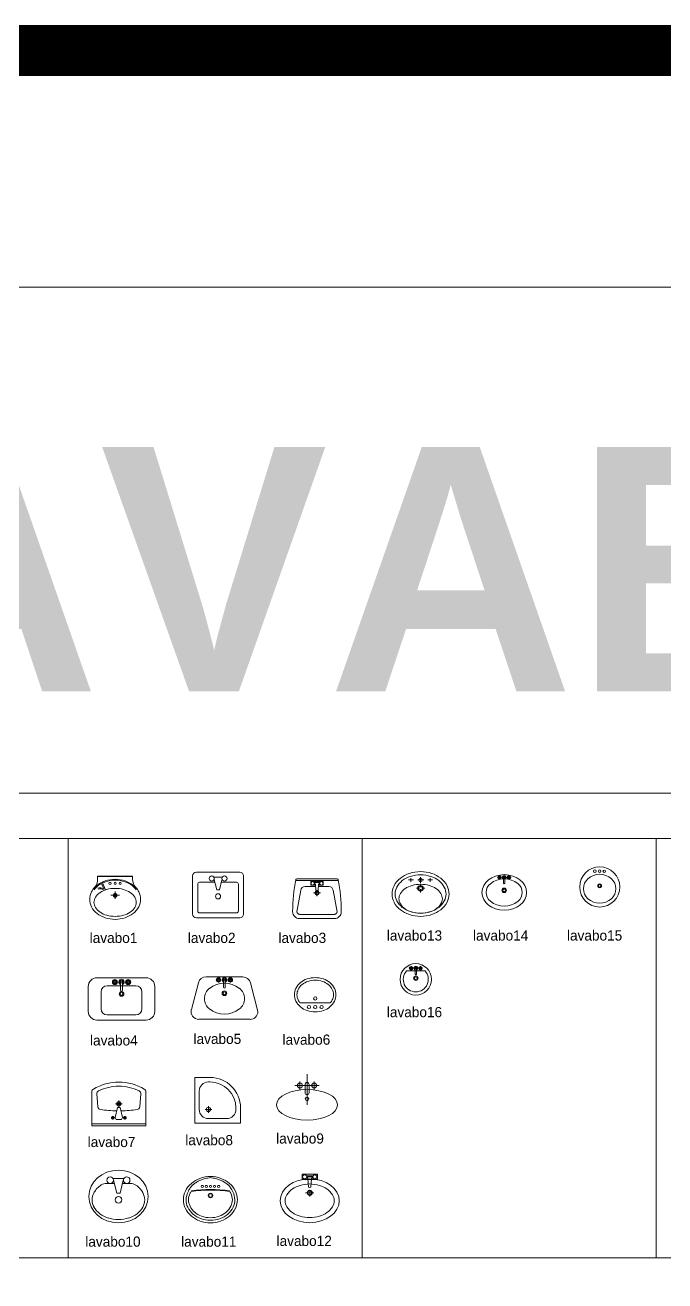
# Model space of a CAD drawing. Header units: inches. Extents: x 242965 to 445791, y 236206 to 423703.
# Drawn here: x 340969 to 347251, y 362299 to 374637 of the extents above; entities that cross this region are included whole.
import ezdxf

# ---------------------------------------------------------------- set-up
doc = ezdxf.new("R2010")
doc.units = ezdxf.units.IN
doc.header["$MEASUREMENT"] = 0
for name, color, linetype, lineweight in [('2', 181, 'Continuous', 20), ('8', 253, 'Continuous', 20), ('9', 251, 'Continuous', 13), ('e', 96, 'Continuous', 5)]:
    doc.layers.add(name, color=color, linetype=linetype, lineweight=lineweight)
doc.styles.add('PADTIC-TEXT KHUNG LON TIEU DE', font='', dxfattribs={"height": 800})
doc.styles.get('PADTIC-TEXT KHUNG LON TIEU DE').set_extended_font_data('.VnHelvetInsH', bold=True)

# ---------------------------------------------------------------- blocks, each defined once
blk = doc.blocks.new('lavabo16')
for p, q in [((-91, -71), (91, -71)), ((-52, -44), (-55, -44)), ((-52, -47), (-55, -47)), ((-47, -39), (-47, -36)), ((-47, -51), (-47, -55)), ((-44, -39), (-44, -36)), ((-44, -51), (-44, -55)), ((-40, -44), (-36, -44)), ((-40, -47), (-36, -47)), ((-6, -56), (-6, -102)), ((6, -102), (6, -56)), ((40, -44), (36, -44)), ((40, -47), (36, -47)), ((44, -39), (44, -36)), ((44, -51), (44, -55)), ((47, -39), (47, -36)), ((47, -51), (47, -55)), ((52, -44), (55, -44)), ((52, -47), (55, -47))]:
    blk.add_line(p, q)
for centre, radius in [((0, -154), 154), ((-46, -45), 17.3), ((-58, -45), 3.52), ((-46, -45), 6.3), ((-46, -33), 3.52), ((-46, -58), 3.52), ((-33, -45), 3.52), ((1, -142), 22.1), ((0, -45), 6.3), ((46, -45), 17.3), ((33, -45), 3.52), ((46, -45), 6.3), ((46, -33), 3.52), ((46, -58), 3.52), ((58, -45), 3.52), ((1, -142), 13.5)]:
    blk.add_circle(centre, radius)
for centre, radius, start, end in [((0, -154), 123, 137.5541, 270), ((-46, -45), 12.6, 105.2407, 164.2093), ((-46, -45), 12.6, 196.2342, 253.9047), ((-46, -45), 12.6, 16.4413, 74.0789), ((-46, -45), 12.6, 286.12, 344.0884), ((0, -45), 18.9, 289.6514, 250.3603), ((0, -45), 12.6, 300.3431, 239.7554), ((0, -102), 6.3, 180, 0), ((0, -154), 123, 270, 42.4459), ((46, -45), 12.6, 106.12, 164.0884), ((46, -45), 12.6, 196.4413, 254.0789), ((46, -45), 12.6, 16.2342, 73.9047), ((46, -45), 12.6, 285.2407, 344.2093)]:
    blk.add_arc(centre, radius, start, end)
blk = doc.blocks.new('lavabo15')
for centre, radius in [((0, -197), 197), ((-48, -42), 12.2), ((-1, -42), 12.2), ((44, -43), 12.2), ((-1, -186), 18.4), ((-1, -186), 12.2)]:
    blk.add_circle(centre, radius)
for centre, radius, start, end in [((-28, -215), 132, 131.8305, 228.1695), ((-1, -245), 172, 48.1695, 131.8305), ((26, -215), 132, 311.8305, 48.1695), ((-1, -184), 172, 228.1695, 311.8305)]:
    blk.add_arc(centre, radius, start, end)
blk = doc.blocks.new('lavabo14')
for p, q in [((-52, -26), (-55, -26)), ((-52, -29), (-55, -29)), ((-47, -21), (-47, -18)), ((-47, -33), (-47, -37)), ((-44, -21), (-44, -18)), ((-44, -33), (-44, -37)), ((-40, -26), (-36, -26)), ((-40, -29), (-36, -29)), ((-6, -38), (-6, -84)), ((6, -84), (6, -38)), ((40, -26), (36, -26)), ((40, -29), (36, -29)), ((44, -21), (44, -18)), ((44, -33), (44, -37)), ((47, -21), (47, -18)), ((47, -33), (47, -37)), ((52, -26), (55, -26)), ((52, -29), (55, -29))]:
    blk.add_line(p, q)
for centre, radius in [((-46, -27), 17.3), ((-58, -27), 3.52), ((-46, -27), 6.3), ((-46, -15), 3.52), ((-46, -40), 3.52), ((-33, -27), 3.52), ((0, -27), 6.3), ((46, -27), 17.3), ((33, -27), 3.52), ((46, -27), 6.3), ((46, -15), 3.52), ((46, -40), 3.52), ((58, -27), 3.52), ((-1, -154), 22.5), ((-1, -154), 13.3)]:
    blk.add_circle(centre, radius)
for centre, radius, start, end in [((-67, -175), 110, 128.6598, 231.3402), ((0, -259), 218, 51.3402, 128.6598), ((-46, -27), 12.6, 105.2407, 164.2093), ((-46, -27), 12.6, 196.2342, 253.9047), ((-46, -27), 12.6, 16.4412, 74.0789), ((-46, -27), 12.6, 286.12, 344.0884), ((0, -27), 18.9, 289.6514, 250.3603), ((0, -27), 12.6, 300.3431, 239.7554), ((0, -84), 6.3, 180, 0), ((46, -27), 12.6, 106.12, 164.0884), ((46, -27), 12.6, 196.4413, 254.0789), ((46, -27), 12.6, 16.2342, 73.9047), ((46, -27), 12.6, 285.2407, 344.2093), ((67, -175), 110, 308.6598, 51.3402), ((0, -91), 218, 231.3402, 308.6598)]:
    blk.add_arc(centre, radius, start, end)
blk.add_ellipse((0, -175), major_axis=(-219, 0), ratio=0.8)
blk = doc.blocks.new('lavabo13')
for p, q in [((-70, -82), (-119, -82)), ((-95, -102), (-95, -65)), ((31, -82), (-28, -82)), ((0, -113), (0, -56)), ((70, -82), (119, -82)), ((95, -102), (95, -65)), ((-11, -164), (-39, -164)), ((0, -153), (0, -126)), ((0, -204), (0, -174)), ((41, -164), (11, -164))]:
    blk.add_line(p, q)
for centre, radius in [((0, -82), 17.2), ((0, -164), 27.8), ((0, -164), 19.2)]:
    blk.add_circle(centre, radius)
for centre, radius, start, end in [((-55, -247), 232, 128.1183, 152.1696), ((-55, -247), 201, 128.1183, 152.1696), ((-22, -289), 285, 108.0041, 128.1183), ((-22, -289), 255, 108.0041, 128.1183), ((0, -356), 356, 90, 108.0041), ((0, -356), 325, 90, 108.0041), ((0, -356), 356, 71.9959, 90), ((0, -356), 325, 71.9959, 90), ((22, -289), 255, 51.8817, 71.9959), ((22, -289), 285, 51.8817, 71.9959), ((55, -247), 201, 27.8304, 51.8817), ((55, -247), 232, 27.8304, 51.8817), ((-106, -220), 174, 152.1696, 180), ((-106, -220), 174, 180, 207.8304), ((-106, -220), 144, 152.1696, 180), ((-106, -220), 144, 180, 207.8304), ((-116, -267), 96.1, 148.059, 180), ((-60, -302), 162, 123.6002, 148.059), ((-23, -357), 229, 105.3871, 123.6002), ((1, -445), 320, 90, 105.3871), ((1, -445), 320, 74.6129, 90), ((25, -357), 229, 56.3998, 74.6129), ((62, -302), 162, 31.941, 56.3998), ((118, -267), 96.1, 0, 31.941), ((106, -220), 144, 0, 27.8304), ((106, -220), 144, 332.1696, 0), ((106, -220), 174, 0, 27.8304), ((106, -220), 174, 332.1696, 0), ((-55, -193), 232, 207.8304, 231.8817), ((-55, -193), 201, 207.8304, 231.8817), ((-116, -267), 96.1, 180, 211.941), ((-60, -232), 162, 211.941, 236.3998), ((-22, -150), 255, 231.8817, 251.9959), ((-23, -177), 229, 236.3998, 254.6129), ((25, -177), 229, 285.3871, 303.6002), ((22, -150), 255, 288.0041, 308.1183), ((62, -232), 162, 303.6002, 328.059), ((55, -193), 201, 308.1183, 332.1696), ((55, -193), 232, 308.1183, 332.1696), ((118, -267), 96.1, 328.059, 0), ((-22, -150), 285, 231.8817, 251.9959), ((0, -84), 356, 251.9959, 270), ((0, -84), 325, 251.9959, 270), ((1, -89), 320, 254.6129, 270), ((0, -84), 325, 270, 288.0041), ((0, -84), 356, 270, 288.0041), ((1, -89), 320, 270, 285.3871), ((22, -150), 285, 288.0041, 308.1183)]:
    blk.add_arc(centre, radius, start, end)
blk = doc.blocks.new('lavabo12')
for p, q in [((-75, 0), (0, 0)), ((-75, -25), (-75, 0)), ((0, 0), (75, 0)), ((75, 0), (75, -25)), ((-75, -50), (-75, -25)), ((-70, -50), (-75, -50)), ((75, -50), (-70, -50)), ((33, -15), (-33, -15)), ((-33, -35), (-23, -35)), ((-30, -25), (30, -25)), ((-18, -40), (-12, -127)), ((12, -127), (18, -40)), ((23, -35), (33, -35)), ((75, -25), (75, -50)), ((-41, -182), (0, -182)), ((0, -219), (0, -152)), ((0, -182), (41, -182))]:
    blk.add_line(p, q)
for centre, radius in [((-50, -25), 20), ((50, -25), 20), ((0, -182), 25), ((0, -182), 20)]:
    blk.add_circle(centre, radius)
for centre, radius, start, end in [((-26, -353), 254, 105.8955, 124.5085), ((0, -443), 348, 90, 105.8955), ((-23, -40), 5, 5.6071, 90), ((0, -443), 348, 74.1045, 90), ((23, -40), 5, 90, 174.3929), ((25, -353), 254, 55.4915, 74.1045), ((-125, -260), 116, 148.9314, 180), ((-65, -296), 185, 124.5085, 148.9314), ((0, -107), 23.6, 239.7473, 300.2527), ((64, -296), 185, 31.0686, 55.4915), ((124, -260), 116, 0, 31.0686), ((-125, -260), 116, 180, 211.0686), ((-65, -224), 185, 211.0686, 235.4915), ((64, -224), 185, 304.5085, 328.9314), ((124, -260), 116, 328.9314, 0), ((-26, -167), 254, 235.4915, 254.1045), ((0, -77), 348, 254.1045, 270), ((0, -77), 348, 270, 285.8955), ((25, -167), 254, 285.8955, 304.5085)]:
    blk.add_arc(centre, radius, start, end)
blk.add_ellipse((0, -260), major_axis=(-290, 0), ratio=0.741379)
blk = doc.blocks.new('lavabo11')
for p, q in [((-211, -131), (-204, -121)), ((-204, -121), (-198, -112)), ((-198, -112), (-192, -104)), ((-192, -104), (-186, -96)), ((-186, -96), (-179, -89)), ((-179, -89), (-173, -83)), ((-173, -83), (-166, -77)), ((-166, -77), (-160, -71)), ((-160, -71), (-152, -66)), ((-152, -66), (-145, -61)), ((-145, -61), (-137, -56)), ((-137, -56), (-129, -51)), ((-129, -51), (-121, -47)), ((-121, -47), (-113, -42)), ((-113, -42), (-104, -38)), ((-104, -38), (-95, -35)), ((-95, -35), (-87, -31)), ((-87, -31), (-78, -28)), ((-78, -28), (-70, -25)), ((-70, -25), (-61, -22)), ((-61, -22), (-51, -20)), ((-51, -20), (-40, -17)), ((-40, -17), (-27, -15)), ((-27, -15), (-11, -13)), ((-11, -13), (0, -11)), ((11, -13), (0, -11)), ((27, -15), (11, -13)), ((40, -17), (27, -15)), ((51, -20), (40, -17)), ((61, -22), (51, -20)), ((70, -25), (61, -22)), ((78, -28), (70, -25)), ((87, -31), (78, -28)), ((95, -35), (87, -31)), ((104, -38), (95, -35)), ((113, -42), (104, -38)), ((121, -47), (113, -42)), ((129, -51), (121, -47)), ((137, -56), (129, -51)), ((145, -61), (137, -56)), ((152, -66), (145, -61)), ((160, -71), (152, -66)), ((166, -77), (160, -71)), ((173, -83), (166, -77)), ((179, -89), (173, -83)), ((186, -96), (179, -89)), ((192, -104), (186, -96)), ((198, -112), (192, -104)), ((204, -121), (198, -112)), ((211, -131), (204, -121)), ((-240, -228), (-237, -206)), ((-237, -206), (-233, -187)), ((-233, -187), (-228, -170)), ((-228, -170), (-223, -156)), ((-223, -156), (-217, -143)), ((-217, -143), (-211, -131)), ((217, -143), (211, -131)), ((223, -156), (217, -143)), ((228, -170), (223, -156)), ((233, -187), (228, -170)), ((237, -206), (233, -187)), ((240, -228), (237, -206))]:
    blk.add_line(p, q)
for centre, radius in [((-80, -97), 10.5), ((-40, -97), 10.5), ((0, -97), 10.5), ((40, -97), 10.5), ((80, -97), 10.5), ((0, -186), 22.5), ((0, -186), 17.5)]:
    blk.add_circle(centre, radius)
for centre, radius, start, end in [((0, -308), 308, 90, 109.5753), ((0, -308), 308, 70.4247, 90), ((-36, -244), 233, 130.6458, 154.2431), ((-14, -269), 266, 109.5753, 130.6458), ((14, -269), 266, 49.3542, 70.4247), ((36, -244), 233, 25.7569, 49.3542), ((-69, -228), 196, 154.2431, 180), ((-69, -228), 196, 180, 205.7569), ((-69, -228), 171, 180, 205.7569), ((-69, -228), 146, 154.2431, 180), ((-69, -228), 146, 180, 205.7569), ((-36, -244), 183, 145.5753, 154.2431), ((0, -1568), 1435, 82.3833, 97.6167), ((0, -1568), 1440, 82.5561, 97.4439), ((36, -244), 183, 25.7569, 34.4247), ((69, -228), 146, 0, 25.7569), ((69, -228), 146, 334.2431, 0), ((69, -228), 171, 334.2431, 0), ((69, -228), 196, 0, 25.7569), ((69, -228), 196, 334.2431, 0), ((-36, -211), 233, 205.7569, 229.3542), ((-36, -211), 208, 205.7569, 229.3542), ((-36, -211), 183, 205.7569, 229.3542), ((-14, -186), 241, 229.3542, 250.4247), ((-14, -186), 216, 229.3542, 250.4247), ((14, -186), 216, 289.5753, 310.6458), ((14, -186), 241, 289.5753, 310.6458), ((36, -211), 183, 310.6458, 334.2431), ((36, -211), 208, 310.6458, 334.2431), ((36, -211), 233, 310.6458, 334.2431), ((-14, -186), 266, 229.3542, 250.4247), ((0, -147), 308, 250.4247, 270), ((0, -147), 283, 250.4247, 270), ((0, -147), 258, 250.4247, 270), ((0, -147), 258, 270, 289.5753), ((0, -147), 283, 270, 289.5753), ((0, -147), 308, 270, 289.5753), ((14, -186), 266, 289.5753, 310.6458)]:
    blk.add_arc(centre, radius, start, end)
blk = doc.blocks.new('lavabo10')
for p, q in [((-48, -81), (48, -81)), ((-48, -97), (-16, -226)), ((16, -226), (48, -97)), ((-117, -129), (-40, -129)), ((-16, -226), (16, -226)), ((40, -129), (117, -129))]:
    blk.add_line(p, q)
for centre in [(-81, -97), (81, -97), (0, -291)]:
    blk.add_circle(centre, 32.3)
for centre, radius, start, end in [((-111, -291), 147, 151.0888, 180), ((-58, -320), 208, 122.2598, 151.0888), ((-117, -226), 96.9, 90, 122.2598), ((117, -226), 96.9, 56.0955, 90), ((23, -367), 266, 53.1301, 56.0955), ((58, -320), 208, 28.9112, 53.1301), ((111, -291), 147, 0, 28.9112), ((-111, -291), 147, 180, 208.9112), ((-58, -261), 208, 208.9112, 233.1301), ((58, -261), 208, 306.8699, 331.0888), ((111, -291), 147, 331.0888, 0), ((-23, -215), 266, 233.1301, 252.7421), ((0, -141), 343, 252.7421, 270), ((0, -141), 343, 270, 287.2579), ((23, -215), 266, 287.2579, 306.8699)]:
    blk.add_arc(centre, radius, start, end)
blk.add_ellipse((0, -258), major_axis=(-291, 0), ratio=0.888889)
blk = doc.blocks.new('lavabo9')
for p, q in [((0, -300), (0, 0)), ((-120, -110), (120, -110)), ((-70, -150), (-70, -70)), ((-20, -100), (-20, -180)), ((20, -180), (20, -100)), ((70, -150), (70, -70))]:
    blk.add_line(p, q)
for centre, radius in [((-70, -110), 25), ((70, -110), 25), ((0, -242), 17.5)]:
    blk.add_circle(centre, radius)
for centre, start, end in [((0, -100), 0, 180), ((0, -180), 180, 0)]:
    blk.add_arc(centre, 20, start, end)
blk.add_ellipse((0, -300), major_axis=(300, 0), ratio=0.5, start_param=1.570796326794899, end_param=7.853981633974485)
blk = doc.blocks.new('lavabo8')
for p, q in [((0, 0), (0, 450)), ((0, 450), (150, 450)), ((135, 405), (150, 405)), ((45, 135), (45, 315)), ((103, 135), (167, 135)), ((135, 167), (135, 103)), ((405, 150), (405, 135)), ((450, 150), (450, 0)), ((450, 0), (0, 0)), ((315, 45), (135, 45))]:
    blk.add_line(p, q)
blk.add_circle((135, 135), 21.2)
for centre, radius, start, end in [((135, 315), 90, 90, 180), ((150, 150), 300, 0, 90), ((150, 150), 255, 0, 90), ((135, 135), 90, 180, 270), ((315, 135), 90, 270, 0)]:
    blk.add_arc(centre, radius, start, end)
blk = doc.blocks.new('lavabo7')
for p, q in [((0, 182), (0, 250)), ((-36, 80), (-14, 179)), ((-34, 216), (34, 216)), ((-14, 179), (0, 179)), ((14, 179), (0, 179)), ((36, 80), (14, 179)), ((-265, 20), (0, 20)), ((-25, 62), (-36, 80)), ((0, 62), (-25, 62)), ((0, 62), (25, 62)), ((265, 20), (0, 20)), ((25, 62), (36, 80))]:
    blk.add_line(p, q)
blk.add_lwpolyline([(0, 0), (265, 0), (265, 335, 0.2674), (250, 361, 0.128929), (0, 430, 0.128929), (-250, 361, 0.2674), (-265, 335), (-265, 0)], format="xyb", close=True)
for points in [[(1, 390, 0.110412), (-200, 343, 0.310359), (-216, 313), (-206, 187, 0.356533), (-179, 159, 0.015229), (-21, 146)], [(21, 146, 0.015229), (179, 159, 0.356533), (206, 187), (216, 313, 0.310359), (200, 343, 0.110412), (-1, 390, 0.110412)]]:
    blk.add_lwpolyline(points, format="xyb")
at = {"const_width": 18}
for points in [[(-68, 79, -1), (-50, 79, -1)], [(68, 79, 1), (50, 79, 1)]]:
    blk.add_lwpolyline(points, format="xyb", close=True, dxfattribs=at)
for radius in [22.8, 12.8]:
    blk.add_circle((0, 216), radius)
blk = doc.blocks.new('lavabo6')
blk.add_line((-149, 90), (149, 90))
for centre in [(0, 132), (-62, 48), (0, 48), (62, 48)]:
    blk.add_circle(centre, 15.9)
for centre, radius, start, end in [((-33, 153), 175, 129.6187, 153.4182), ((-33, 153), 150, 129.6187, 153.4182), ((-13, 129), 206, 108.9266, 129.6187), ((-13, 129), 181, 108.9266, 129.6187), ((0, 92), 245, 90, 108.9266), ((0, 92), 220, 90, 108.9266), ((0, 92), 245, 71.0734, 90), ((0, 92), 220, 71.0734, 90), ((13, 129), 181, 50.3813, 71.0734), ((13, 129), 206, 50.3813, 71.0734), ((33, 153), 150, 26.5818, 50.3813), ((33, 153), 175, 26.5818, 50.3813), ((-63, 169), 141, 153.4182, 180), ((-63, 169), 141, 180, 206.5818), ((-63, 169), 116, 153.4182, 180), ((-63, 169), 116, 180, 206.5818), ((63, 169), 116, 0, 26.5818), ((63, 169), 116, 333.4182, 0), ((63, 169), 141, 0, 26.5818), ((63, 169), 141, 333.4182, 0), ((-33, 184), 175, 206.5818, 230.3813), ((-33, 184), 150, 206.5818, 218.8822), ((-13, 208), 206, 230.3813, 251.0734), ((0, 245), 245, 251.0734, 270), ((0, 245), 245, 270, 288.9266), ((13, 208), 206, 288.9266, 309.6187), ((33, 184), 175, 309.6187, 333.4182), ((33, 184), 150, 321.1178, 333.4182)]:
    blk.add_arc(centre, radius, start, end)
blk = doc.blocks.new('lavabo5')
for p, q in [((180, 0), (-180, 0)), ((-255, -57), (-325, -320)), ((-66, -28), (-70, -28)), ((-66, -32), (-70, -32)), ((-60, -22), (-60, -18)), ((-60, -38), (-60, -42)), ((-56, -22), (-56, -18)), ((-56, -38), (-56, -42)), ((-50, -28), (-46, -28)), ((-50, -32), (-46, -32)), ((-8, -44), (-8, -102)), ((8, -102), (8, -44)), ((50, -28), (46, -28)), ((50, -32), (46, -32)), ((56, -22), (56, -18)), ((56, -38), (56, -42)), ((60, -22), (60, -18)), ((60, -38), (60, -42)), ((66, -28), (70, -28)), ((66, -32), (70, -32)), ((328, -340), (255, -57)), ((-251, -417), (251, -417))]:
    blk.add_line(p, q)
for centre, radius in [((-58, -30), 22), ((-74, -30), 4.47), ((-58, -30), 8), ((-58, -14), 4.47), ((-58, -46), 4.47), ((-42, -30), 4.47), ((0, -30), 8), ((58, -30), 22), ((42, -30), 4.47), ((58, -30), 8), ((58, -14), 4.47), ((58, -46), 4.47), ((74, -30), 4.47), ((0, -161), 22.8), ((0, -161), 14.1)]:
    blk.add_circle(centre, radius)
for centre, radius, start, end in [((-180, -77), 77.4, 90, 165), ((181, -77), 76.5, 14.4826, 90.5174), ((-69, -214), 128, 127.5513, 232.4487), ((0, -304), 241, 52.4487, 127.5513), ((-58, -30), 16, 105.2407, 164.2093), ((-58, -30), 16, 196.2342, 253.9047), ((-58, -30), 16, 16.4413, 74.0789), ((-58, -30), 16, 286.12, 344.0884), ((0, -30), 24, 289.6514, 250.3603), ((0, -30), 16, 300.3431, 239.7554), ((0, -102), 8, 180, 0), ((58, -30), 16, 106.12, 164.0884), ((58, -30), 16, 196.4413, 254.0789), ((58, -30), 16, 16.2342, 73.9047), ((58, -30), 16, 285.2407, 344.2093), ((69, -214), 128, 307.5513, 52.4487), ((-251, -340), 77.4, 164.999, 270.001), ((0, -124), 241, 232.4487, 307.5513), ((251, -340), 77.4, 270, 0)]:
    blk.add_arc(centre, radius, start, end)
blk = doc.blocks.new('lavabo4')
for p, q in [((241, 0), (-241, 0)), ((-327, -86), (-327, -330)), ((141, -80), (-141, -80)), ((-74, -39), (-79, -39)), ((-74, -44), (-79, -44)), ((-67, -33), (-67, -28)), ((-67, -50), (-67, -55)), ((-63, -33), (-63, -28)), ((-63, -50), (-63, -55)), ((-57, -39), (-52, -39)), ((-57, -44), (-52, -44)), ((-9, -57), (-9, -123)), ((9, -123), (9, -57)), ((57, -39), (52, -39)), ((57, -44), (52, -44)), ((63, -33), (63, -28)), ((63, -50), (63, -55)), ((68, -33), (68, -28)), ((68, -50), (68, -55)), ((74, -39), (79, -39)), ((74, -44), (79, -44)), ((327, -330), (327, -86)), ((-200, -138), (-200, -305)), ((200, -305), (200, -138)), ((-141, -363), (141, -363)), ((-241, -416), (241, -416))]:
    blk.add_line(p, q)
for centre, radius in [((-65, -42), 24.8), ((-83, -42), 5.03), ((-65, -42), 9), ((-65, -24), 5.03), ((-65, -60), 5.03), ((-47, -42), 5.03), ((0, -42), 9), ((65, -42), 24.8), ((47, -42), 5.03), ((65, -42), 9), ((65, -24), 5.03), ((65, -60), 5.03), ((83, -42), 5.03), ((0, -159), 22.8), ((0, -159), 14.1)]:
    blk.add_circle(centre, radius)
for centre, radius, start, end in [((-241, -86), 86.1, 90, 180), ((-141, -138), 58.8, 90, 180), ((-65, -42), 18, 105.2407, 164.2093), ((-65, -42), 18, 196.2342, 253.9047), ((-65, -42), 18, 16.4413, 74.0789), ((-65, -42), 18, 286.12, 344.0884), ((0, -42), 27, 289.6514, 250.3603), ((0, -42), 18, 300.3431, 239.7554), ((0, -123), 9, 180, 0), ((65, -42), 18, 106.12, 164.0884), ((65, -42), 18, 196.4413, 254.0789), ((65, -42), 18, 16.2342, 73.9047), ((65, -42), 18, 285.2407, 344.2093), ((141, -138), 58.8, 0, 90), ((241, -86), 86.1, 0, 90), ((-241, -330), 86.1, 180, 270), ((-141, -305), 58.8, 180, 270), ((141, -305), 58.8, 270, 0), ((241, -330), 86.1, 270, 0)]:
    blk.add_arc(centre, radius, start, end)
blk = doc.blocks.new('lavabo3')
for p, q in [((-198, 0), (198, 0)), ((-209, -17), (0, -17)), ((-159, -112), (-197, -323)), ((-13, -77), (-117, -77)), ((-59, -27), (0, -27)), ((-59, -44), (-59, -27)), ((-59, -61), (-59, -44)), ((-15, -61), (-59, -61)), ((28, -36), (-28, -36)), ((-20, -53), (-28, -53)), ((-26, -44), (-17, -44)), ((-10, -110), (-15, -57)), ((209, -17), (0, -17)), ((0, -27), (60, -27)), ((0, -170), (0, -113)), ((15, -57), (10, -110)), ((117, -77), (13, -77)), ((60, -61), (15, -61)), ((26, -44), (17, -44)), ((28, -53), (20, -53)), ((60, -27), (60, -44)), ((60, -44), (60, -61)), ((197, -323), (159, -112)), ((-35, -139), (0, -139)), ((0, -139), (35, -139)), ((-171, -349), (0, -349)), ((0, -349), (171, -349)), ((0, -391), (-171, -391)), ((171, -391), (0, -391))]:
    blk.add_line(p, q)
for centre, radius in [((-42, -44), 17), ((0, -139), 21.2), ((0, -139), 17), ((42, -44), 17)]:
    blk.add_circle(centre, radius)
for centre, radius, start, end in [((198, -9), 8.5, 11.6736, 90), ((1341, -326), 1580, 168.3264, 179.8676), ((-198, -9), 8.5, 90, 168.3264), ((-117, -119), 42.5, 90, 170.6121), ((-20, -57), 4.25, 5.6071, 90), ((0, -93), 20.1, 239.7473, 300.2527), ((20, -57), 4.25, 90, 174.3929), ((117, -119), 42.5, 9.3879, 90), ((-1341, -326), 1580, 0.1324, 11.6736), ((-171, -323), 68, 179.8676, 270), ((-171, -323), 25.5, 179.8676, 270), ((171, -323), 68, 270, 0.1324), ((171, -323), 25.5, 270, 0.1324)]:
    blk.add_arc(centre, radius, start, end)
blk = doc.blocks.new('lavabo2')
for p, q in [((212.5, 0), (-212.5, 0)), ((-250, -37.5), (-250, -412.5)), ((-200, -381.25), (-200, -118.75)), ((-181.25, -100), (-31.25, -100)), ((-37.5, -50), (37.5, -50)), ((-37.5, -75), (-12.5, -175)), ((12.5, -175), (37.5, -75)), ((31.25, -100), (181.25, -100)), ((200, -118.75), (200, -381.25)), ((250, -412.5), (250, -37.5)), ((-12.5, -175), (12.5, -175)), ((-212.5, -450), (212.5, -450)), ((181.25, -400), (-181.25, -400))]:
    blk.add_line(p, q)
for centre in [(-62.5, -62.5), (62.5, -62.5), (0, -237.5)]:
    blk.add_circle(centre, 25)
for centre, radius, start, end in [((-212.5, -37.5), 37.5, 90, 180), ((212.5, -37.5), 37.5, 0, 90), ((-181.25, -118.75), 18.75, 90, 180), ((181.25, -118.75), 18.75, 0, 90), ((-212.5, -412.5), 37.5, 180, 270), ((-181.25, -381.25), 18.75, 180, 270), ((181.25, -381.25), 18.75, 270, 0), ((212.5, -412.5), 37.5, 270, 0)]:
    blk.add_arc(centre, radius, start, end)
blk = doc.blocks.new('lavabo1')
for p, q in [((-172, -5), (172, -5)), ((-134, -72), (-112, -123)), ((-125, -67), (-96, -135)), ((-42, -188), (43, -188)), ((0, -223), (0, -152))]:
    blk.add_line(p, q)
for points in [[(-204, -113, 0.060575), (-232, -154, 0.121319), (-250, -228, 0.121319), (-232, -301, 0.105203), (-177, -367, 0.08832), (-98, -409, 0.079227), (0, -425, 0.079227), (98, -409, 0.08832), (177, -367, 0.105203), (232, -301, 0.121319), (250, -228, 0.121319), (232, -154, 0.060575), (204, -113, -0.169032), (172, -30), (172, 0), (-172, 0), (-172, -30, -0.169032)], [(0, -395, 0.067071), (83, -384, 0.079501), (147, -355, 0.107137), (193, -307, 0.140581), (208, -258, 0.140581), (193, -208, 0.107137), (147, -160, 0.079501), (83, -131, 0.067071), (0, -120, 0.067071), (-83, -131, 0.079501), (-147, -160, 0.107137), (-193, -208, 0.140581), (-208, -258, 0.140581), (-193, -307, 0.107137), (-147, -355, 0.079501), (-83, -384, 0.067071)]]:
    blk.add_lwpolyline(points, format="xyb", close=True)
for points in [[(-134, -72, 0.044539), (-171, -96, 0.067412), (-207, -134, 0.121319)], [(204, -113, -0.023168), (176, -89, 0.08832), (98, -47, 0.079227), (0, -31, 0.079227), (-98, -47, 0.119448), (-204, -113, 0.033356)], [(207, -134, 0.067412), (171, -96, 0.08832), (95, -55, 0.079227), (0, -40, 0.079227), (-95, -55, 0.033356), (-125, -67, 0.067412)]]:
    blk.add_lwpolyline(points, format="xyb")
for centre, radius in [((-50, -71), 10.5), ((0, -71), 10.5), ((50, -71), 10.5), ((0, -188), 18.5), ((0, -188), 13.5)]:
    blk.add_circle(centre, radius)
for radius, start in [(76.1, 64.3171), (66.1, 52.9042)]:
    blk.add_arc((-145, -191), radius, start, 109.8614)

msp = doc.modelspace()

# ---------------------------------------------------------------- linework, layer by layer
at = {"layer": '8'}
msp.add_lwpolyline([(245625.122, 336420.808), (245625.122, 372060.808), (443316.424, 372060.808), (443316.424, 336420.808)], close=True, dxfattribs=at)
at = {"layer": '9'}
for points in [[(338502.074, 366643.79), (341389.837, 366643.79), (341389.837, 362526.323), (338502.074, 362526.323)], [(341389.837, 366643.79), (344277.599, 366643.79), (344277.599, 362526.323), (341389.837, 362526.323)], [(344277.599, 366643.79), (347165.362, 366643.79), (347165.362, 362526.323), (344277.599, 362526.323)], [(347165.362, 366643.79), (350053.124, 366643.79), (350053.124, 362526.323), (347165.362, 362526.323)]]:
    msp.add_lwpolyline(points, close=True, dxfattribs=at)
at = {"layer": 'e'}
for p, q in [((245625.122, 372060.808), (443316.424, 372060.808)), ((291368.494, 367089.286), (443316.424, 367089.285))]:
    msp.add_line(p, q, dxfattribs=at)
at = {"layer": 'e', "const_width": 500}
msp.add_lwpolyline([(243214.545, 374386.592), (445541.094, 374386.592), (445541.094, 334267.932), (243214.545, 334267.932)], close=True, dxfattribs=at)

# ---------------------------------------------------------------- block references
at = {"layer": '9'}
for name, p in [('lavabo2', (342863.568, 366314.576)), ('lavabo13', (344851.593, 366319.912)), ('lavabo15', (346611.412, 366366.192)), ('lavabo1', (341852.536, 366275.329)), ('lavabo3', (343834.725, 366249.05)), ('lavabo14', (345673.292, 366289.946)), ('lavabo16', (344804.766, 365415.485)), ('lavabo4', (341915.362, 365276.618)), ('lavabo5', (342925.972, 365285.673)), ('lavabo6', (343817.309, 364941.648)), ('lavabo7', (341888.958, 363822.529)), ('lavabo8', (342633.796, 363848.021)), ('lavabo9', (343737.264, 364328.483)), ('lavabo10', (341885.046, 363385.677)), ('lavabo11', (342788.608, 363324.042)), ('lavabo12', (343763.66, 363345.747))]:
    msp.add_blockref(name, p, dxfattribs=at)

# ---------------------------------------------------------------- texts
at = {"layer": '2', "style": 'PADTIC-TEXT KHUNG LON TIEU DE'}
msp.add_text('lavabo', height=2400, dxfattribs=at).set_placement((337233.807, 368091.039))
at = {"layer": '2'}
for s, p in [('lavabo1', (341602.512, 365618.994)), ('lavabo2', (342566.586, 365618.994)), ('lavabo3', (343456.5, 365618.994)), ('lavabo13', (344520.441, 365642.569)), ('lavabo14', (345367.028, 365642.569)), ('lavabo15', (346289.43, 365642.569)), ('lavabo16', (344520.441, 364889.576)), ('lavabo4', (341605.967, 364611.619)), ('lavabo5', (342622.307, 364626.554)), ('lavabo6', (343496.658, 364619.087)), ('lavabo7', (341583.268, 363613.653)), ('lavabo8', (342541.437, 363631.921)), ('lavabo9', (343433.955, 363648.136)), ('lavabo10', (341559.667, 362634.716)), ('lavabo11', (342500.868, 362634.716)), ('lavabo12', (343437.706, 362641.549))]:
    msp.add_text(s, height=100, dxfattribs=at).set_placement(p)

doc.saveas('drawing.dxf')
